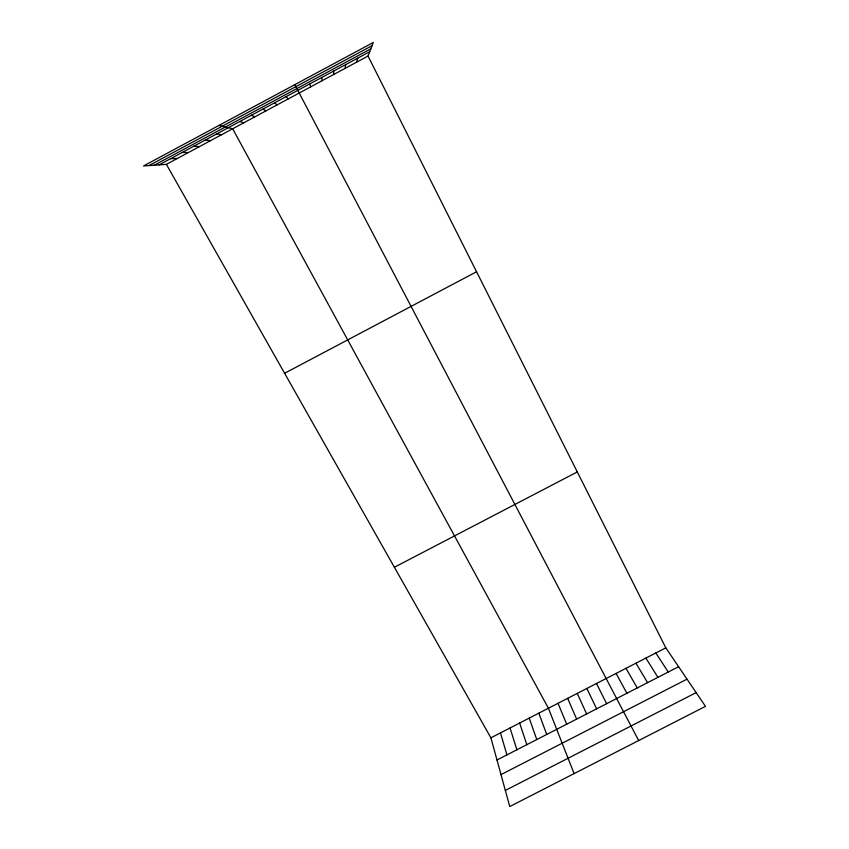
<?xml version="1.0" encoding="UTF-8"?>
<svg xmlns="http://www.w3.org/2000/svg" width="849" height="849" viewBox="0 0 849 849"><rect width="100%" height="100%" fill="white"/><g stroke="black" fill="none" stroke-linecap="round" stroke-linejoin="round"><path stroke-width="1.27" d="M333.572 74.553L333.721 71.061M345.055 68.387L345.713 64.62M356.538 62.221L357.705 58.167M368.031 56.045L373.327 42.45L143.534 165.969L166.383 164.366L368.031 56.045L665.807 647.851L705.466 706.357L509.771 806.55L490.902 737.823L166.383 164.366M148.978 165.587L372.064 45.687M154.263 165.215L370.833 48.839M159.113 164.876L369.718 51.715M284.606 373.273L476.565 271.754M394.382 567.259L577.299 471.938M490.902 737.823L665.807 647.851M496.994 759.993L678.595 666.72M501.006 774.606L687.021 679.158M505.346 790.419L696.148 692.614M170.628 158.699L177.409 158.445M182.142 152.502L188.446 152.523M193.678 146.315L199.483 146.59M205.214 140.106L210.531 140.658M216.76 133.909L221.589 134.715M219.01 125.408L232.647 128.772L548.422 708.236L574.094 773.619M239.874 121.481L243.727 122.818M251.442 115.273L254.796 116.875M263.02 109.043L265.886 110.911M274.609 102.825L276.976 104.958M286.198 96.595L288.076 98.993M655.852 652.977L668.248 672.026M645.898 658.102L657.911 677.343M635.943 663.218L647.585 682.649M626 668.333L637.259 687.945M616.066 673.448L626.933 693.251M638.671 740.561L294.826 84.645M596.497 683.509L606.621 703.683M586.871 688.454L596.624 708.819M577.256 693.41L586.638 713.945M567.631 698.356L576.651 719.082M558.026 703.301L566.676 724.197M538.818 713.181L546.735 734.438M529.224 718.116L536.77 739.553M519.641 723.04L526.815 744.669M510.058 727.975L516.871 749.784M309.768 83.934L310.638 86.874M500.475 732.899L506.927 754.888M321.739 77.492L322.1 80.719"/></g></svg>
